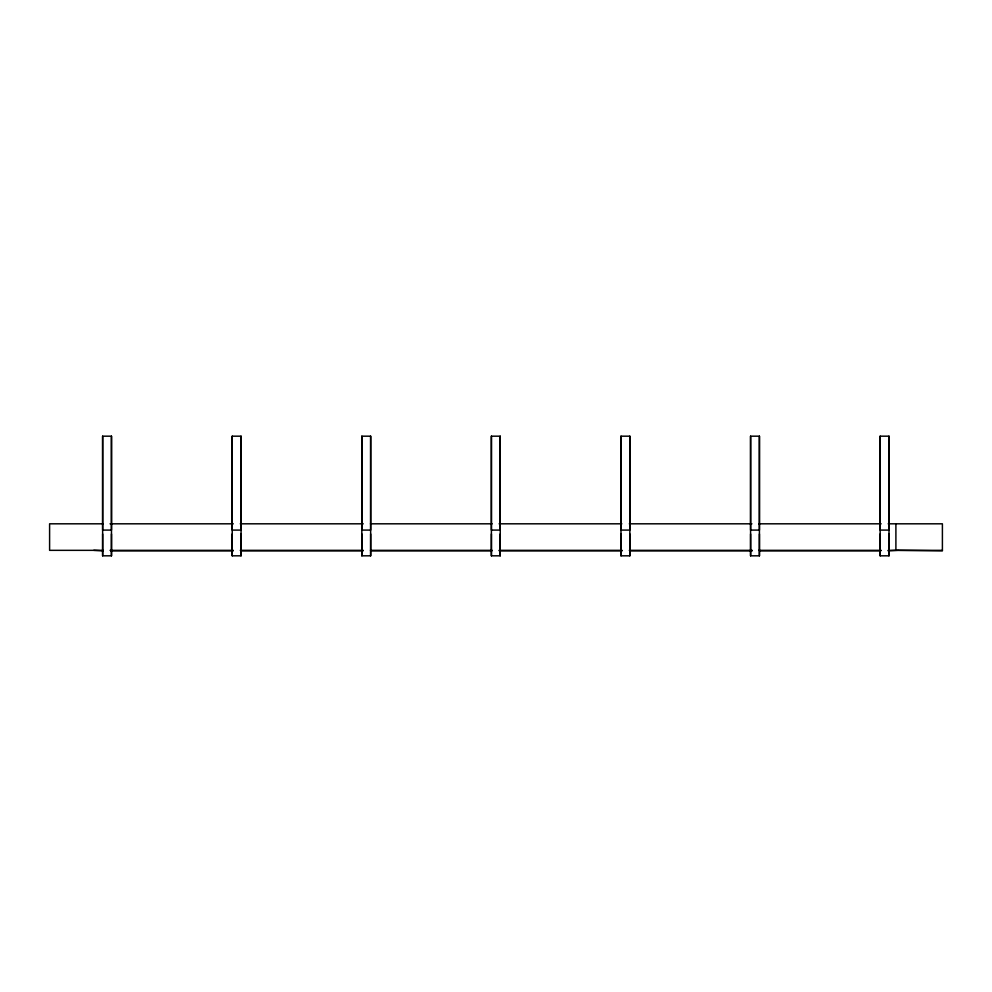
<?xml version="1.0" encoding="UTF-8"?>
<svg xmlns="http://www.w3.org/2000/svg" width="992" height="992" viewBox="0 0 992 992"><rect width="100%" height="100%" fill="white"/><g stroke="black" fill="none" stroke-linecap="round" stroke-linejoin="round"><path stroke-width="1.49" d="M111.476 533.969L111.476 555.818L102.635 555.818L102.635 533.969M102.635 436.182L102.635 530.088L111.476 530.088L111.476 436.182L102.635 436.182L102.635 555.818M241.068 533.969L241.068 555.818L232.227 555.818L232.227 533.969M232.227 436.182L232.227 530.088L241.068 530.088L241.068 436.182L232.227 436.182L232.227 555.818M370.648 533.969L370.648 555.818L361.82 555.818L361.82 533.969M361.82 436.182L361.82 530.088L370.648 530.088L370.648 436.182L361.82 436.182L361.82 555.818M500.241 533.969L500.241 555.818L491.4 555.818L491.4 533.969M491.4 436.182L491.4 530.088L500.241 530.088L500.241 436.182L491.4 436.182L491.4 555.818M629.833 533.969L629.833 555.818L620.992 555.818L620.992 533.969M620.992 436.182L620.992 530.088L629.833 530.088L629.833 436.182L620.992 436.182L620.992 555.818M759.426 533.969L759.426 555.818L750.584 555.818L750.584 533.969M750.584 436.182L750.584 530.088L759.426 530.088L759.426 436.182L750.584 436.182L750.584 555.818M889.006 533.969L889.006 555.818L880.164 555.818L880.164 533.969M880.164 436.182L880.164 530.088L889.006 530.088L889.006 436.182L880.164 436.182L880.164 555.818M895.9 550.337L895.9 523.813M103.094 523.813L49.6 523.813L49.6 550.337L103.094 550.337M110.05 523.813L233.294 523.813M240.25 523.813L363.246 523.813M370.45 523.813L492.131 523.813M499.1 523.813L621.848 523.813M629.3 523.813L751.924 523.813M758.706 523.813L881.156 523.813M888.15 523.813L942.4 523.813L942.4 550.87L898.206 550.337M110.05 550.337L233.294 550.337M240.25 550.337L363.246 550.337M370.45 550.337L492.131 550.337M499.1 550.337L622.083 550.337M629.3 550.337L752.172 550.337M758.706 550.337L881.156 550.337M888.15 550.337L942.4 550.337M103.094 550.87L93.794 550.337M110.819 550.87L233.232 550.87M240.833 550.87L363.097 550.87M370.834 550.87L491.945 550.87M499.298 550.87L622.083 550.87M629.833 550.87L752.172 550.87M759.909 550.87L880.809 550.87M888.175 550.87L897.847 550.337M889.006 436.182L889.006 555.818M759.426 436.182L759.426 555.818M629.833 436.182L629.833 555.818M500.241 436.182L500.241 555.818M370.648 436.182L370.648 555.818M241.068 436.182L241.068 555.818M111.476 436.182L111.476 555.818"/></g></svg>
